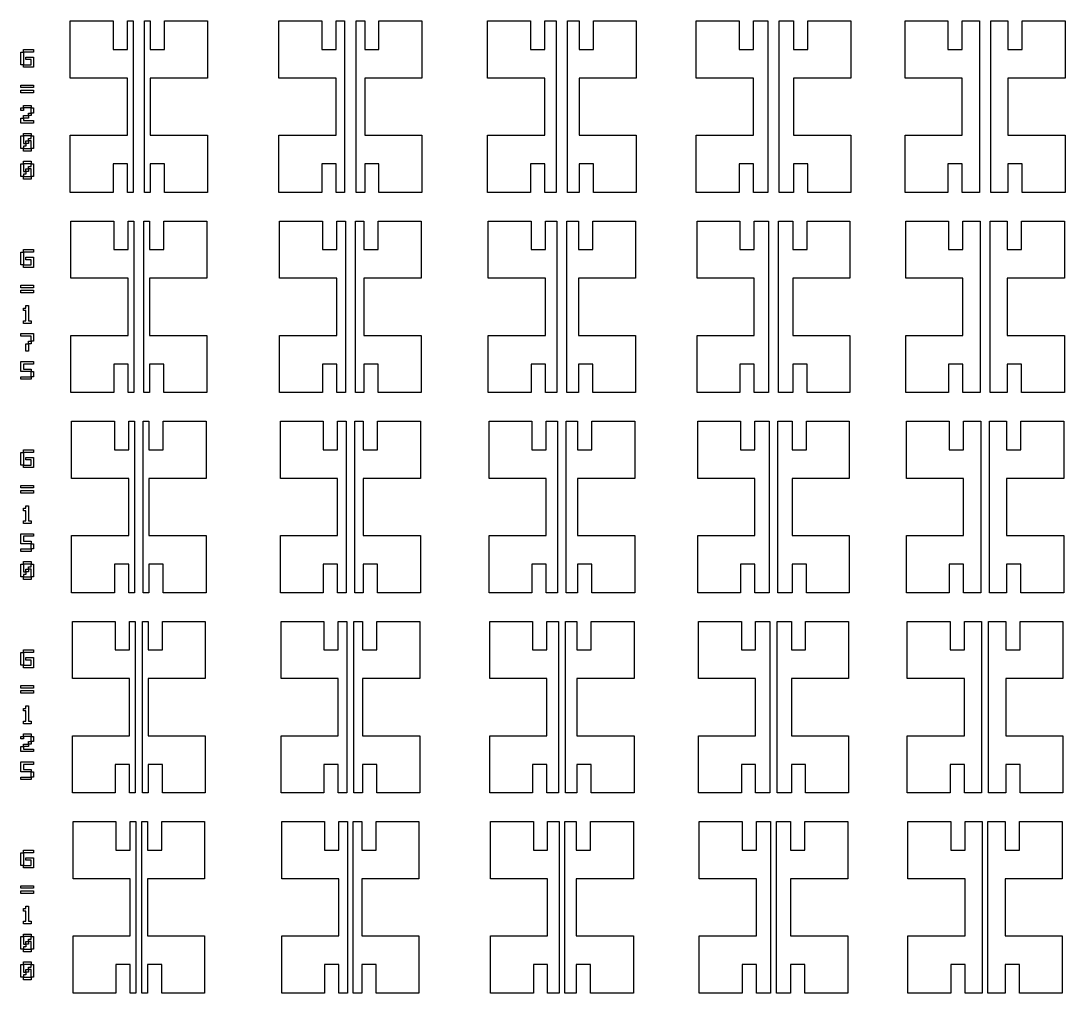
# Model space of a CAD drawing. Extents: x -2062 to 35132, y -1500 to 33800.
# Drawn here: x -2062 to 16200, y -1500 to 15500 of the extents above; entities that cross this region are included whole.
import ezdxf

# ---------------------------------------------------------------- set-up
doc = ezdxf.new("R2010")
doc.units = 0
doc.layers.add('L0D0', color=1, linetype='CONTINUOUS')

msp = doc.modelspace()

# ---------------------------------------------------------------- linework, layer by layer
at = {"layer": 'L0D0'}
for points in [[(-1200, 12500), (-1200, 13500), (-200, 13500), (-200, 14500), (-1200, 14500), (-1200, 15500), (-450, 15500), (-450, 15000), (-200, 15000), (-200, 15500), (-100, 15500), (-100, 12500), (-200, 12500), (-200, 13000), (-450, 13000), (-450, 12500)], [(100, 12500), (100, 15500), (200, 15500), (200, 15000), (450, 15000), (450, 15500), (1200, 15500), (1200, 14500), (200, 14500), (200, 13500), (1200, 13500), (1200, 12500), (450, 12500), (450, 13000), (200, 13000), (200, 12500)], [(2450, 12500), (2450, 13500), (3450, 13500), (3450, 14500), (2450, 14500), (2450, 15500), (3200, 15500), (3200, 15000), (3450, 15000), (3450, 15500), (3600, 15500), (3600, 12500), (3450, 12500), (3450, 13000), (3200, 13000), (3200, 12500)], [(3800, 12500), (3800, 15500), (3950, 15500), (3950, 15000), (4200, 15000), (4200, 15500), (4950, 15500), (4950, 14500), (3950, 14500), (3950, 13500), (4950, 13500), (4950, 12500), (4200, 12500), (4200, 13000), (3950, 13000), (3950, 12500)], [(6100, 12500), (6100, 13500), (7100, 13500), (7100, 14500), (6100, 14500), (6100, 15500), (6850, 15500), (6850, 15000), (7100, 15000), (7100, 15500), (7300, 15500), (7300, 12500), (7100, 12500), (7100, 13000), (6850, 13000), (6850, 12500)], [(7500, 12500), (7500, 15500), (7700, 15500), (7700, 15000), (7950, 15000), (7950, 15500), (8700, 15500), (8700, 14500), (7700, 14500), (7700, 13500), (8700, 13500), (8700, 12500), (7950, 12500), (7950, 13000), (7700, 13000), (7700, 12500)], [(9750, 12500), (9750, 13500), (10750, 13500), (10750, 14500), (9750, 14500), (9750, 15500), (10500, 15500), (10500, 15000), (10750, 15000), (10750, 15500), (11000, 15500), (11000, 12500), (10750, 12500), (10750, 13000), (10500, 13000), (10500, 12500)], [(11200, 12500), (11200, 15500), (11450, 15500), (11450, 15000), (11700, 15000), (11700, 15500), (12450, 15500), (12450, 14500), (11450, 14500), (11450, 13500), (12450, 13500), (12450, 12500), (11700, 12500), (11700, 13000), (11450, 13000), (11450, 12500)], [(13400, 12500), (13400, 13500), (14400, 13500), (14400, 14500), (13400, 14500), (13400, 15500), (14150, 15500), (14150, 15000), (14400, 15000), (14400, 15500), (14700, 15500), (14700, 12500), (14400, 12500), (14400, 13000), (14150, 13000), (14150, 12500)], [(14900, 12500), (14900, 15500), (15200, 15500), (15200, 15000), (15450, 15000), (15450, 15500), (16200, 15500), (16200, 14500), (15200, 14500), (15200, 13500), (16200, 13500), (16200, 12500), (15450, 12500), (15450, 13000), (15200, 13000), (15200, 12500)], [(-2018.056, 14955.556), (-2018.056, 15000), (-1840.278, 15000), (-1840.278, 14955.556)], [(-2062.5, 14733.333), (-2062.5, 14955.556), (-2018.056, 14955.556), (-2018.056, 14733.333)], [(-2018.056, 14688.889), (-2018.056, 14733.333), (-1884.722, 14733.333), (-1884.722, 14822.222), (-1973.611, 14822.222), (-1973.611, 14866.667), (-1840.278, 14866.667), (-1840.278, 14688.889)], [(-2062.5, 14333.333), (-2062.5, 14377.778), (-1840.278, 14377.778), (-1840.278, 14333.333)], [(-2062.5, 14244.444), (-2062.5, 14288.889), (-1840.278, 14288.889), (-1840.278, 14244.444)], [(-2062.5, 13933.333), (-2062.5, 13977.778), (-2018.056, 13977.778), (-2018.056, 13933.333)], [(-2018.056, 13977.778), (-2018.056, 14022.222), (-1884.722, 14022.222), (-1884.722, 13977.778)], [(-1929.167, 13844.444), (-1929.167, 13888.889), (-1884.722, 13888.889), (-1884.722, 13844.444)], [(-1884.722, 13888.889), (-1884.722, 13977.778), (-1840.278, 13977.778), (-1840.278, 13888.889)], [(-2062.5, 13711.111), (-2062.5, 13800), (-2018.056, 13800), (-2018.056, 13755.556), (-1840.278, 13755.556), (-1840.278, 13711.111)], [(-2018.056, 13800), (-2018.056, 13844.444), (-1929.167, 13844.444), (-1929.167, 13800)], [(-2018.056, 13488.889), (-2018.056, 13533.333), (-1884.722, 13533.333), (-1884.722, 13488.889)], [(-2062.5, 13266.667), (-2062.5, 13488.889), (-2018.056, 13488.889), (-2018.056, 13355.556), (-1973.611, 13355.556), (-1973.611, 13311.111), (-2018.056, 13311.111), (-2018.056, 13266.667)], [(-1973.611, 13355.556), (-1973.611, 13400), (-1929.167, 13400), (-1929.167, 13355.556)], [(-1884.722, 13266.667), (-1884.722, 13400), (-1929.167, 13400), (-1929.167, 13444.444), (-1884.722, 13444.444), (-1884.722, 13488.889), (-1840.278, 13488.889), (-1840.278, 13266.667)], [(-2018.056, 13222.222), (-2018.056, 13266.667), (-1884.722, 13266.667), (-1884.722, 13222.222)], [(-2062.5, 12777.778), (-2062.5, 13000), (-2018.056, 13000), (-2018.056, 12866.667), (-1973.611, 12866.667), (-1973.611, 12822.222), (-2018.056, 12822.222), (-2018.056, 12777.778)], [(-2018.056, 13000), (-2018.056, 13044.444), (-1884.722, 13044.444), (-1884.722, 13000)], [(-1884.722, 12777.778), (-1884.722, 12911.111), (-1929.167, 12911.111), (-1929.167, 12955.556), (-1884.722, 12955.556), (-1884.722, 13000), (-1840.278, 13000), (-1840.278, 12777.778)], [(-1973.611, 12866.667), (-1973.611, 12911.111), (-1929.167, 12911.111), (-1929.167, 12866.667)], [(-2018.056, 12733.333), (-2018.056, 12777.778), (-1884.722, 12777.778), (-1884.722, 12733.333)], [(-1187.5, 9000), (-1187.5, 10000), (-187.5, 10000), (-187.5, 11000), (-1187.5, 11000), (-1187.5, 12000), (-437.5, 12000), (-437.5, 11500), (-187.5, 11500), (-187.5, 12000), (-87.5, 12000), (-87.5, 9000), (-187.5, 9000), (-187.5, 9500), (-437.5, 9500), (-437.5, 9000)], [(87.5, 9000), (87.5, 12000), (187.5, 12000), (187.5, 11500), (437.5, 11500), (437.5, 12000), (1187.5, 12000), (1187.5, 11000), (187.5, 11000), (187.5, 10000), (1187.5, 10000), (1187.5, 9000), (437.5, 9000), (437.5, 9500), (187.5, 9500), (187.5, 9000)], [(2462.5, 9000), (2462.5, 10000), (3462.5, 10000), (3462.5, 11000), (2462.5, 11000), (2462.5, 12000), (3212.5, 12000), (3212.5, 11500), (3462.5, 11500), (3462.5, 12000), (3612.5, 12000), (3612.5, 9000), (3462.5, 9000), (3462.5, 9500), (3212.5, 9500), (3212.5, 9000)], [(3787.5, 9000), (3787.5, 12000), (3937.5, 12000), (3937.5, 11500), (4187.5, 11500), (4187.5, 12000), (4937.5, 12000), (4937.5, 11000), (3937.5, 11000), (3937.5, 10000), (4937.5, 10000), (4937.5, 9000), (4187.5, 9000), (4187.5, 9500), (3937.5, 9500), (3937.5, 9000)], [(6112.5, 9000), (6112.5, 10000), (7112.5, 10000), (7112.5, 11000), (6112.5, 11000), (6112.5, 12000), (6862.5, 12000), (6862.5, 11500), (7112.5, 11500), (7112.5, 12000), (7312.5, 12000), (7312.5, 9000), (7112.5, 9000), (7112.5, 9500), (6862.5, 9500), (6862.5, 9000)], [(7487.5, 9000), (7487.5, 12000), (7687.5, 12000), (7687.5, 11500), (7937.5, 11500), (7937.5, 12000), (8687.5, 12000), (8687.5, 11000), (7687.5, 11000), (7687.5, 10000), (8687.5, 10000), (8687.5, 9000), (7937.5, 9000), (7937.5, 9500), (7687.5, 9500), (7687.5, 9000)], [(9762.5, 9000), (9762.5, 10000), (10762.5, 10000), (10762.5, 11000), (9762.5, 11000), (9762.5, 12000), (10512.5, 12000), (10512.5, 11500), (10762.5, 11500), (10762.5, 12000), (11012.5, 12000), (11012.5, 9000), (10762.5, 9000), (10762.5, 9500), (10512.5, 9500), (10512.5, 9000)], [(11187.5, 9000), (11187.5, 12000), (11437.5, 12000), (11437.5, 11500), (11687.5, 11500), (11687.5, 12000), (12437.5, 12000), (12437.5, 11000), (11437.5, 11000), (11437.5, 10000), (12437.5, 10000), (12437.5, 9000), (11687.5, 9000), (11687.5, 9500), (11437.5, 9500), (11437.5, 9000)], [(13412.5, 9000), (13412.5, 10000), (14412.5, 10000), (14412.5, 11000), (13412.5, 11000), (13412.5, 12000), (14162.5, 12000), (14162.5, 11500), (14412.5, 11500), (14412.5, 12000), (14712.5, 12000), (14712.5, 9000), (14412.5, 9000), (14412.5, 9500), (14162.5, 9500), (14162.5, 9000)], [(14887.5, 9000), (14887.5, 12000), (15187.5, 12000), (15187.5, 11500), (15437.5, 11500), (15437.5, 12000), (16187.5, 12000), (16187.5, 11000), (15187.5, 11000), (15187.5, 10000), (16187.5, 10000), (16187.5, 9000), (15437.5, 9000), (15437.5, 9500), (15187.5, 9500), (15187.5, 9000)], [(-2062.5, 11233.333), (-2062.5, 11455.556), (-2018.056, 11455.556), (-2018.056, 11233.333)], [(-2018.056, 11455.556), (-2018.056, 11500), (-1840.278, 11500), (-1840.278, 11455.556)], [(-2018.056, 11188.889), (-2018.056, 11233.333), (-1884.722, 11233.333), (-1884.722, 11322.222), (-1973.611, 11322.222), (-1973.611, 11366.667), (-1840.278, 11366.667), (-1840.278, 11188.889)], [(-2062.5, 10833.333), (-2062.5, 10877.778), (-1840.278, 10877.778), (-1840.278, 10833.333)], [(-2062.5, 10744.444), (-2062.5, 10788.889), (-1840.278, 10788.889), (-1840.278, 10744.444)], [(-2018.056, 10211.111), (-2018.056, 10255.556), (-1973.611, 10255.556), (-1973.611, 10433.333), (-2018.056, 10433.333), (-2018.056, 10477.778), (-1973.611, 10477.778), (-1973.611, 10522.222), (-1929.167, 10522.222), (-1929.167, 10255.556), (-1884.722, 10255.556), (-1884.722, 10211.111)], [(-1884.722, 9900), (-1884.722, 9988.889), (-2062.5, 9988.889), (-2062.5, 10033.333), (-1840.278, 10033.333), (-1840.278, 9900)], [(-1929.167, 9855.556), (-1929.167, 9900), (-1884.722, 9900), (-1884.722, 9855.556)], [(-1973.611, 9722.222), (-1973.611, 9855.556), (-1929.167, 9855.556), (-1929.167, 9722.222)], [(-2062.5, 9366.667), (-2062.5, 9544.444), (-1840.278, 9544.444), (-1840.278, 9500), (-2018.056, 9500), (-2018.056, 9411.111), (-1884.722, 9411.111), (-1884.722, 9366.667)], [(-1884.722, 9277.778), (-1884.722, 9366.667), (-1840.278, 9366.667), (-1840.278, 9277.778)], [(-2062.5, 9233.333), (-2062.5, 9277.778), (-1884.722, 9277.778), (-1884.722, 9233.333)], [(-1175, 5500), (-1175, 6500), (-175, 6500), (-175, 7500), (-1175, 7500), (-1175, 8500), (-425, 8500), (-425, 8000), (-175, 8000), (-175, 8500), (-75, 8500), (-75, 5500), (-175, 5500), (-175, 6000), (-425, 6000), (-425, 5500)], [(75, 5500), (75, 8500), (175, 8500), (175, 8000), (425, 8000), (425, 8500), (1175, 8500), (1175, 7500), (175, 7500), (175, 6500), (1175, 6500), (1175, 5500), (425, 5500), (425, 6000), (175, 6000), (175, 5500)], [(2475, 5500), (2475, 6500), (3475, 6500), (3475, 7500), (2475, 7500), (2475, 8500), (3225, 8500), (3225, 8000), (3475, 8000), (3475, 8500), (3625, 8500), (3625, 5500), (3475, 5500), (3475, 6000), (3225, 6000), (3225, 5500)], [(3775, 5500), (3775, 8500), (3925, 8500), (3925, 8000), (4175, 8000), (4175, 8500), (4925, 8500), (4925, 7500), (3925, 7500), (3925, 6500), (4925, 6500), (4925, 5500), (4175, 5500), (4175, 6000), (3925, 6000), (3925, 5500)], [(6125, 5500), (6125, 6500), (7125, 6500), (7125, 7500), (6125, 7500), (6125, 8500), (6875, 8500), (6875, 8000), (7125, 8000), (7125, 8500), (7325, 8500), (7325, 5500), (7125, 5500), (7125, 6000), (6875, 6000), (6875, 5500)], [(7475, 5500), (7475, 8500), (7675, 8500), (7675, 8000), (7925, 8000), (7925, 8500), (8675, 8500), (8675, 7500), (7675, 7500), (7675, 6500), (8675, 6500), (8675, 5500), (7925, 5500), (7925, 6000), (7675, 6000), (7675, 5500)], [(9775, 5500), (9775, 6500), (10775, 6500), (10775, 7500), (9775, 7500), (9775, 8500), (10525, 8500), (10525, 8000), (10775, 8000), (10775, 8500), (11025, 8500), (11025, 5500), (10775, 5500), (10775, 6000), (10525, 6000), (10525, 5500)], [(11175, 5500), (11175, 8500), (11425, 8500), (11425, 8000), (11675, 8000), (11675, 8500), (12425, 8500), (12425, 7500), (11425, 7500), (11425, 6500), (12425, 6500), (12425, 5500), (11675, 5500), (11675, 6000), (11425, 6000), (11425, 5500)], [(13425, 5500), (13425, 6500), (14425, 6500), (14425, 7500), (13425, 7500), (13425, 8500), (14175, 8500), (14175, 8000), (14425, 8000), (14425, 8500), (14725, 8500), (14725, 5500), (14425, 5500), (14425, 6000), (14175, 6000), (14175, 5500)], [(14875, 5500), (14875, 8500), (15175, 8500), (15175, 8000), (15425, 8000), (15425, 8500), (16175, 8500), (16175, 7500), (15175, 7500), (15175, 6500), (16175, 6500), (16175, 5500), (15425, 5500), (15425, 6000), (15175, 6000), (15175, 5500)], [(-2062.5, 7733.333), (-2062.5, 7955.556), (-2018.056, 7955.556), (-2018.056, 7733.333)], [(-2018.056, 7955.556), (-2018.056, 8000), (-1840.278, 8000), (-1840.278, 7955.556)], [(-2018.056, 7688.889), (-2018.056, 7733.333), (-1884.722, 7733.333), (-1884.722, 7822.222), (-1973.611, 7822.222), (-1973.611, 7866.667), (-1840.278, 7866.667), (-1840.278, 7688.889)], [(-2062.5, 7333.333), (-2062.5, 7377.778), (-1840.278, 7377.778), (-1840.278, 7333.333)], [(-2062.5, 7244.444), (-2062.5, 7288.889), (-1840.278, 7288.889), (-1840.278, 7244.444)], [(-2018.056, 6711.111), (-2018.056, 6755.556), (-1973.611, 6755.556), (-1973.611, 6933.333), (-2018.056, 6933.333), (-2018.056, 6977.778), (-1973.611, 6977.778), (-1973.611, 7022.222), (-1929.167, 7022.222), (-1929.167, 6755.556), (-1884.722, 6755.556), (-1884.722, 6711.111)], [(-2062.5, 6355.556), (-2062.5, 6533.333), (-1840.278, 6533.333), (-1840.278, 6488.889), (-2018.056, 6488.889), (-2018.056, 6400), (-1884.722, 6400), (-1884.722, 6355.556)], [(-2062.5, 6222.222), (-2062.5, 6266.667), (-1884.722, 6266.667), (-1884.722, 6222.222)], [(-1884.722, 6266.667), (-1884.722, 6355.556), (-1840.278, 6355.556), (-1840.278, 6266.667)], [(-2018.056, 6000), (-2018.056, 6044.444), (-1884.722, 6044.444), (-1884.722, 6000)], [(-2062.5, 5777.778), (-2062.5, 6000), (-2018.056, 6000), (-2018.056, 5866.667), (-1973.611, 5866.667), (-1973.611, 5822.222), (-2018.056, 5822.222), (-2018.056, 5777.778)], [(-1973.611, 5866.667), (-1973.611, 5911.111), (-1929.167, 5911.111), (-1929.167, 5866.667)], [(-1884.722, 5777.778), (-1884.722, 5911.111), (-1929.167, 5911.111), (-1929.167, 5955.556), (-1884.722, 5955.556), (-1884.722, 6000), (-1840.278, 6000), (-1840.278, 5777.778)], [(-2018.056, 5733.333), (-2018.056, 5777.778), (-1884.722, 5777.778), (-1884.722, 5733.333)], [(-1162.5, 2000), (-1162.5, 3000), (-162.5, 3000), (-162.5, 4000), (-1162.5, 4000), (-1162.5, 5000), (-412.5, 5000), (-412.5, 4500), (-162.5, 4500), (-162.5, 5000), (-62.5, 5000), (-62.5, 2000), (-162.5, 2000), (-162.5, 2500), (-412.5, 2500), (-412.5, 2000)], [(62.5, 2000), (62.5, 5000), (162.5, 5000), (162.5, 4500), (412.5, 4500), (412.5, 5000), (1162.5, 5000), (1162.5, 4000), (162.5, 4000), (162.5, 3000), (1162.5, 3000), (1162.5, 2000), (412.5, 2000), (412.5, 2500), (162.5, 2500), (162.5, 2000)], [(2487.5, 2000), (2487.5, 3000), (3487.5, 3000), (3487.5, 4000), (2487.5, 4000), (2487.5, 5000), (3237.5, 5000), (3237.5, 4500), (3487.5, 4500), (3487.5, 5000), (3637.5, 5000), (3637.5, 2000), (3487.5, 2000), (3487.5, 2500), (3237.5, 2500), (3237.5, 2000)], [(3762.5, 2000), (3762.5, 5000), (3912.5, 5000), (3912.5, 4500), (4162.5, 4500), (4162.5, 5000), (4912.5, 5000), (4912.5, 4000), (3912.5, 4000), (3912.5, 3000), (4912.5, 3000), (4912.5, 2000), (4162.5, 2000), (4162.5, 2500), (3912.5, 2500), (3912.5, 2000)], [(6137.5, 2000), (6137.5, 3000), (7137.5, 3000), (7137.5, 4000), (6137.5, 4000), (6137.5, 5000), (6887.5, 5000), (6887.5, 4500), (7137.5, 4500), (7137.5, 5000), (7337.5, 5000), (7337.5, 2000), (7137.5, 2000), (7137.5, 2500), (6887.5, 2500), (6887.5, 2000)], [(7462.5, 2000), (7462.5, 5000), (7662.5, 5000), (7662.5, 4500), (7912.5, 4500), (7912.5, 5000), (8662.5, 5000), (8662.5, 4000), (7662.5, 4000), (7662.5, 3000), (8662.5, 3000), (8662.5, 2000), (7912.5, 2000), (7912.5, 2500), (7662.5, 2500), (7662.5, 2000)], [(9787.5, 2000), (9787.5, 3000), (10787.5, 3000), (10787.5, 4000), (9787.5, 4000), (9787.5, 5000), (10537.5, 5000), (10537.5, 4500), (10787.5, 4500), (10787.5, 5000), (11037.5, 5000), (11037.5, 2000), (10787.5, 2000), (10787.5, 2500), (10537.5, 2500), (10537.5, 2000)], [(11162.5, 2000), (11162.5, 5000), (11412.5, 5000), (11412.5, 4500), (11662.5, 4500), (11662.5, 5000), (12412.5, 5000), (12412.5, 4000), (11412.5, 4000), (11412.5, 3000), (12412.5, 3000), (12412.5, 2000), (11662.5, 2000), (11662.5, 2500), (11412.5, 2500), (11412.5, 2000)], [(13437.5, 2000), (13437.5, 3000), (14437.5, 3000), (14437.5, 4000), (13437.5, 4000), (13437.5, 5000), (14187.5, 5000), (14187.5, 4500), (14437.5, 4500), (14437.5, 5000), (14737.5, 5000), (14737.5, 2000), (14437.5, 2000), (14437.5, 2500), (14187.5, 2500), (14187.5, 2000)], [(14862.5, 2000), (14862.5, 5000), (15162.5, 5000), (15162.5, 4500), (15412.5, 4500), (15412.5, 5000), (16162.5, 5000), (16162.5, 4000), (15162.5, 4000), (15162.5, 3000), (16162.5, 3000), (16162.5, 2000), (15412.5, 2000), (15412.5, 2500), (15162.5, 2500), (15162.5, 2000)], [(-2062.5, 4233.333), (-2062.5, 4455.556), (-2018.056, 4455.556), (-2018.056, 4233.333)], [(-2018.056, 4455.556), (-2018.056, 4500), (-1840.278, 4500), (-1840.278, 4455.556)], [(-2018.056, 4188.889), (-2018.056, 4233.333), (-1884.722, 4233.333), (-1884.722, 4322.222), (-1973.611, 4322.222), (-1973.611, 4366.667), (-1840.278, 4366.667), (-1840.278, 4188.889)], [(-2062.5, 3833.333), (-2062.5, 3877.778), (-1840.278, 3877.778), (-1840.278, 3833.333)], [(-2062.5, 3744.444), (-2062.5, 3788.889), (-1840.278, 3788.889), (-1840.278, 3744.444)], [(-2018.056, 3211.111), (-2018.056, 3255.556), (-1973.611, 3255.556), (-1973.611, 3433.333), (-2018.056, 3433.333), (-2018.056, 3477.778), (-1973.611, 3477.778), (-1973.611, 3522.222), (-1929.167, 3522.222), (-1929.167, 3255.556), (-1884.722, 3255.556), (-1884.722, 3211.111)], [(-2062.5, 2944.444), (-2062.5, 2988.889), (-2018.056, 2988.889), (-2018.056, 2944.444)], [(-2018.056, 2988.889), (-2018.056, 3033.333), (-1884.722, 3033.333), (-1884.722, 2988.889)], [(-1884.722, 2900), (-1884.722, 2988.889), (-1840.278, 2988.889), (-1840.278, 2900)], [(-2062.5, 2722.222), (-2062.5, 2811.111), (-2018.056, 2811.111), (-2018.056, 2766.667), (-1840.278, 2766.667), (-1840.278, 2722.222)], [(-2018.056, 2811.111), (-2018.056, 2855.556), (-1929.167, 2855.556), (-1929.167, 2811.111)], [(-1929.167, 2855.556), (-1929.167, 2900), (-1884.722, 2900), (-1884.722, 2855.556)], [(-2062.5, 2366.667), (-2062.5, 2544.444), (-1840.278, 2544.444), (-1840.278, 2500), (-2018.056, 2500), (-2018.056, 2411.111), (-1884.722, 2411.111), (-1884.722, 2366.667)], [(-2062.5, 2233.333), (-2062.5, 2277.778), (-1884.722, 2277.778), (-1884.722, 2233.333)], [(-1884.722, 2277.778), (-1884.722, 2366.667), (-1840.278, 2366.667), (-1840.278, 2277.778)], [(-1150, -1500), (-1150, -500), (-150, -500), (-150, 500), (-1150, 500), (-1150, 1500), (-400, 1500), (-400, 1000), (-150, 1000), (-150, 1500), (-50, 1500), (-50, -1500), (-150, -1500), (-150, -1000), (-400, -1000), (-400, -1500)], [(50, -1500), (50, 1500), (150, 1500), (150, 1000), (400, 1000), (400, 1500), (1150, 1500), (1150, 500), (150, 500), (150, -500), (1150, -500), (1150, -1500), (400, -1500), (400, -1000), (150, -1000), (150, -1500)], [(2500, -1500), (2500, -500), (3500, -500), (3500, 500), (2500, 500), (2500, 1500), (3250, 1500), (3250, 1000), (3500, 1000), (3500, 1500), (3650, 1500), (3650, -1500), (3500, -1500), (3500, -1000), (3250, -1000), (3250, -1500)], [(3750, -1500), (3750, 1500), (3900, 1500), (3900, 1000), (4150, 1000), (4150, 1500), (4900, 1500), (4900, 500), (3900, 500), (3900, -500), (4900, -500), (4900, -1500), (4150, -1500), (4150, -1000), (3900, -1000), (3900, -1500)], [(6150, -1500), (6150, -500), (7150, -500), (7150, 500), (6150, 500), (6150, 1500), (6900, 1500), (6900, 1000), (7150, 1000), (7150, 1500), (7350, 1500), (7350, -1500), (7150, -1500), (7150, -1000), (6900, -1000), (6900, -1500)], [(7450, -1500), (7450, 1500), (7650, 1500), (7650, 1000), (7900, 1000), (7900, 1500), (8650, 1500), (8650, 500), (7650, 500), (7650, -500), (8650, -500), (8650, -1500), (7900, -1500), (7900, -1000), (7650, -1000), (7650, -1500)], [(9800, -1500), (9800, -500), (10800, -500), (10800, 500), (9800, 500), (9800, 1500), (10550, 1500), (10550, 1000), (10800, 1000), (10800, 1500), (11050, 1500), (11050, -1500), (10800, -1500), (10800, -1000), (10550, -1000), (10550, -1500)], [(11150, -1500), (11150, 1500), (11400, 1500), (11400, 1000), (11650, 1000), (11650, 1500), (12400, 1500), (12400, 500), (11400, 500), (11400, -500), (12400, -500), (12400, -1500), (11650, -1500), (11650, -1000), (11400, -1000), (11400, -1500)], [(13450, -1500), (13450, -500), (14450, -500), (14450, 500), (13450, 500), (13450, 1500), (14200, 1500), (14200, 1000), (14450, 1000), (14450, 1500), (14750, 1500), (14750, -1500), (14450, -1500), (14450, -1000), (14200, -1000), (14200, -1500)], [(14850, -1500), (14850, 1500), (15150, 1500), (15150, 1000), (15400, 1000), (15400, 1500), (16150, 1500), (16150, 500), (15150, 500), (15150, -500), (16150, -500), (16150, -1500), (15400, -1500), (15400, -1000), (15150, -1000), (15150, -1500)], [(-2062.5, 733.333), (-2062.5, 955.556), (-2018.056, 955.556), (-2018.056, 733.333)], [(-2018.056, 955.556), (-2018.056, 1000), (-1840.278, 1000), (-1840.278, 955.556)], [(-2018.056, 688.889), (-2018.056, 733.333), (-1884.722, 733.333), (-1884.722, 822.222), (-1973.611, 822.222), (-1973.611, 866.667), (-1840.278, 866.667), (-1840.278, 688.889)], [(-2062.5, 333.333), (-2062.5, 377.778), (-1840.278, 377.778), (-1840.278, 333.333)], [(-2062.5, 244.444), (-2062.5, 288.889), (-1840.278, 288.889), (-1840.278, 244.444)], [(-2018.056, -288.889), (-2018.056, -244.444), (-1973.611, -244.444), (-1973.611, -66.667), (-2018.056, -66.667), (-2018.056, -22.222), (-1973.611, -22.222), (-1973.611, 22.222), (-1929.167, 22.222), (-1929.167, -244.444), (-1884.722, -244.444), (-1884.722, -288.889)], [(-2062.5, -733.333), (-2062.5, -511.111), (-2018.056, -511.111), (-2018.056, -644.444), (-1973.611, -644.444), (-1973.611, -688.889), (-2018.056, -688.889), (-2018.056, -733.333)], [(-2018.056, -511.111), (-2018.056, -466.667), (-1884.722, -466.667), (-1884.722, -511.111)], [(-1884.722, -733.333), (-1884.722, -600), (-1929.167, -600), (-1929.167, -555.556), (-1884.722, -555.556), (-1884.722, -511.111), (-1840.278, -511.111), (-1840.278, -733.333)], [(-1973.611, -644.444), (-1973.611, -600), (-1929.167, -600), (-1929.167, -644.444)], [(-2018.056, -777.778), (-2018.056, -733.333), (-1884.722, -733.333), (-1884.722, -777.778)], [(-2062.5, -1222.222), (-2062.5, -1000), (-2018.056, -1000), (-2018.056, -1133.333), (-1973.611, -1133.333), (-1973.611, -1177.778), (-2018.056, -1177.778), (-2018.056, -1222.222)], [(-2018.056, -1000), (-2018.056, -955.556), (-1884.722, -955.556), (-1884.722, -1000)], [(-1973.611, -1133.333), (-1973.611, -1088.889), (-1929.167, -1088.889), (-1929.167, -1133.333)], [(-1884.722, -1222.222), (-1884.722, -1088.889), (-1929.167, -1088.889), (-1929.167, -1044.444), (-1884.722, -1044.444), (-1884.722, -1000), (-1840.278, -1000), (-1840.278, -1222.222)], [(-2018.056, -1266.667), (-2018.056, -1222.222), (-1884.722, -1222.222), (-1884.722, -1266.667)]]:
    msp.add_lwpolyline(points, close=True, dxfattribs=at)

doc.saveas('drawing.dxf')
